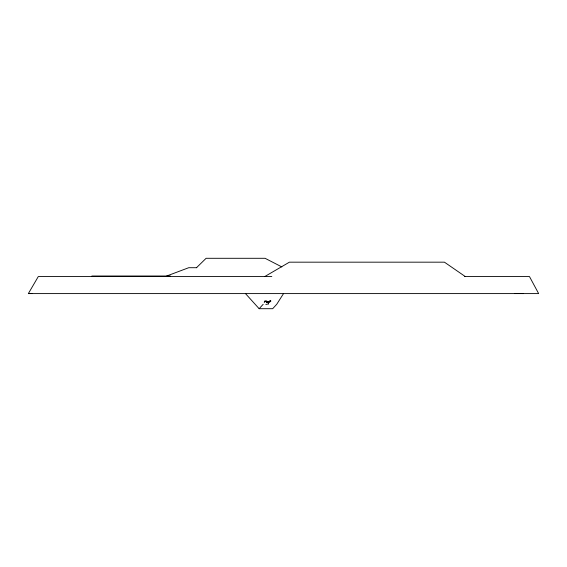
<?xml version="1.0" encoding="UTF-8"?>
<svg xmlns="http://www.w3.org/2000/svg" width="567" height="567" viewBox="0 0 567 567"><rect width="100%" height="100%" fill="white"/><g stroke="black" fill="none" stroke-linecap="round" stroke-linejoin="round"><path stroke-width="0.85" d="M464.586 276.568L529.479 276.568L538.65 293.593L28.35 293.593L38.287 276.568L271.827 276.568M283.521 293.593L276.746 304.273L272.677 308.703L259.147 308.703L245.483 293.586M264.98 300.921L264.25 302.268L265.101 301.042C266.511 302.707 269.282 302.714 270.707 301.056M259.147 308.703L263.208 304.273M196.494 267.709L206.112 258.297L265.072 258.297L281.842 266.922M270.622 300.439L269.694 301.127A3.381 3.225 77.9 0 1 266.83 301.318M270.891 301.013L269.97 301.772A3.905 3.728 77.9 0 1 266.66 301.998L265.625 301.368M264.739 276.568L289.404 262.174L444.436 262.174L465.316 276.568M166.67 276.016L188.733 267.709L196.742 267.709M266.54 302.672L268.241 302.282L268.482 303.905L268.354 302.275M265.824 304.5L268.482 303.905M28.35 293.593L31.865 293.437M91.847 276.016L170.461 276.016M515.049 293.423L522.994 293.593M265.937 300.772L266.965 301.29A3.381 3.225 77.9 0 0 269.828 301.091"/></g></svg>
